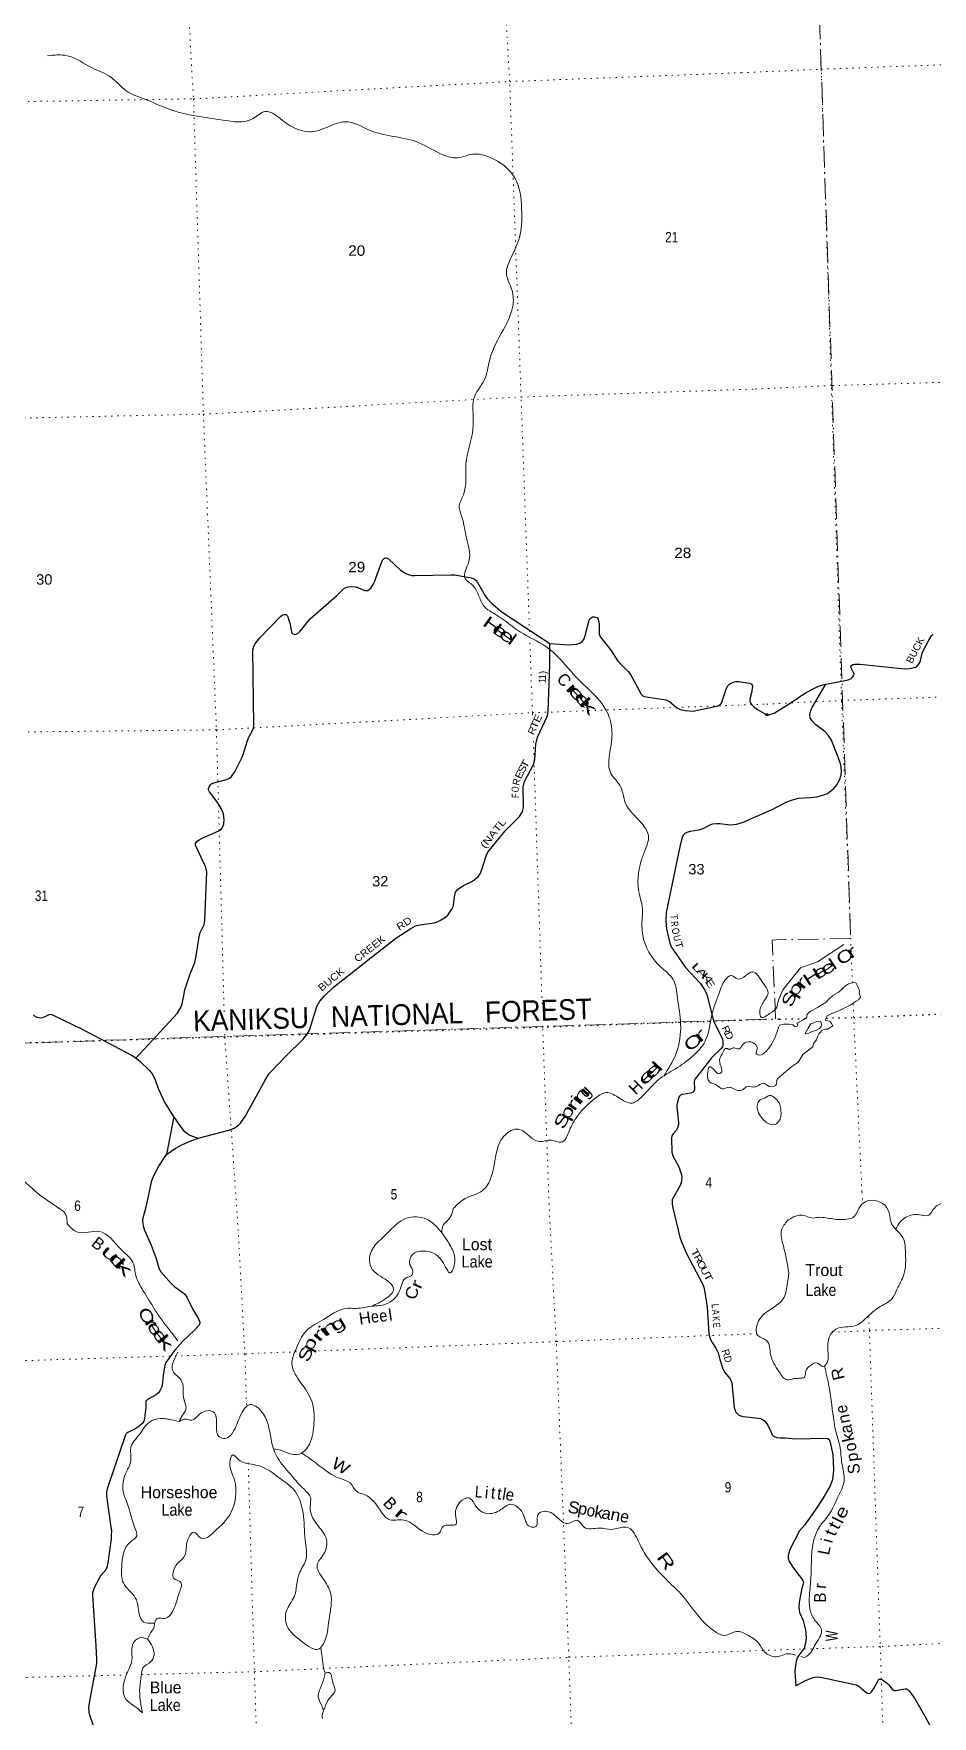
# Model space of a CAD drawing. Header units: feet. Extents: x 733631 to 986127, y 195788 to 388968.
# Drawn here: x 879226 to 894360, y 238528 to 266860 of the extents above; entities that cross this region are included whole.
import ezdxf
from ezdxf.enums import TextEntityAlignment as Align

# ---------------------------------------------------------------- set-up
doc = ezdxf.new("R2010")
doc.units = ezdxf.units.FT
doc.header["$LTSCALE"] = 70
doc.header["$PDMODE"] = 32
doc.header["$PDSIZE"] = 35
doc.linetypes.add('DOT_DASHED', pattern=[7.7, 5, -1.2, 0.3, -1.2])
doc.linetypes.add('DOTTED', pattern=[1.5, 0.3, -1.2])
for name, color, linetype, lineweight in [('26', 7, 'Continuous', 40), ('29', 7, 'Continuous', 25), ('39', 7, 'Continuous', 13), ('44', 7, 'DOT_DASHED', 13), ('6', 7, 'DOTTED', 25), ('7', 7, 'DOTTED', 13)]:
    doc.layers.add(name, color=color, linetype=linetype, lineweight=lineweight)
doc.layers.add('30', color=7, linetype='Continuous')
doc.layers.add('41', color=7, linetype='Continuous')

msp = doc.modelspace()

# ---------------------------------------------------------------- linework, layer by layer
at = {"layer": '26'}
msp.add_spline([(898584.64, 247315.24), (898418.97, 247068.52), (898195.58, 246767.79), (898015.06, 246598.29), (897737.86, 246471.12), (897434.8, 246334.75), (897278.76, 246111.72), (897010.71, 245627.11), (896753.17, 244942.83), (896681.46, 244587.98), (896713.33, 244265.89), (896843.47, 243721.62), (896837.18, 243442.36), (896733.58, 242888.02), (896634.05, 242475.37), (896637.28, 242162.16), (896600.72, 241930.12), (896454.72, 241661.02), (896060.2, 241017.33), (895848.14, 240450.23), (895685.55, 239954), (895534.34, 239237.9), (895434.01, 238416.85), (895358.19, 238063.84), (895107.73, 237070.55), (894996.15, 236798.9), (894497.42, 235995.05), (893895.04, 235065.45), (893730.55, 234803.64), (893715.68, 234726.18), (893731.33, 234595.45), (893762.94, 234374.43), (893820.83, 233962.5), (893915.26, 233451.05), (894263.48, 233047.57), (894263.39, 233049.59), (894697.91, 232752.93), (895083.67, 232605.79), (895402.81, 232506.33), (895814.81, 232311.8), (896209.92, 232039.72), (896629.8, 231885.28)], degree=3, dxfattribs=at)
at = {"layer": '29'}
msp.add_line((881585.17, 248626.44), (881460.59, 247987.99), dxfattribs=at)
for points in [[(884325.27, 257396.16), (884443.94, 257512.03), (884484.06, 257536.4), (884523.8, 257546.98), (884557.05, 257548.64), (884650.22, 257543.65), (884687.22, 257535.15), (884799.91, 257485.4), (884833.19, 257482.07), (884851.66, 257486.38), (884883.08, 257505.37), (884903.06, 257525.34), (884947.97, 257596.91), (884963.75, 257630.8), (885076.75, 257938.04), (885102.67, 257996.38), (885122.63, 258019.69), (885135.93, 258028.01), (885150.91, 258033), (885176.49, 258027.78), (885202.47, 258016.36), (885406.13, 257824.44), (885475.27, 257783.34), (885495.23, 257771.68), (885556.78, 257746.72), (885595.04, 257738.4), (885644.28, 257733.92), (886258.75, 257750.05), (886319.63, 257746.42), (886593.1, 257698.45), (886629.7, 257686.8), (886651.7, 257675.12), (886676.27, 257653.51), (886696.23, 257628.55), (886827.64, 257395.52), (886862.59, 257348.92), (886940.77, 257265.69), (887115.66, 257119.87), (887916.64, 256591.95), (888243.23, 256566.69), (888369.64, 256579.96), (888432.85, 256603.26), (888462.64, 256624.25), (888489.4, 256656.52), (888511.71, 256726.38), (888582.09, 256981.95), (888595.86, 257009.39), (888615.82, 257026.03), (888642.44, 257039.35), (888669.05, 257042.68), (888713.3, 257030.54), (888732.26, 257002.73), (888747.1, 256915.11), (888748.9, 256753.06), (888770, 256698.83), (888949.99, 256475.74), (889021.7, 256353.6), (889064.24, 256296.67), (889238.69, 256121.63), (889277.87, 256067.31), (889342.82, 255944.24), (889457.52, 255741.08), (889484.13, 255711.12), (889507.43, 255698.53), (889873.37, 255641.22), (889934.37, 255616.32), (890056.35, 255508.06), (890111.63, 255479.56), (890202.73, 255461.46), (890329.15, 255454.8), (890375.64, 255462.25), (890731.7, 255538.02), (890771.62, 255553), (890790.73, 255564.54), (890806.56, 255584.63), (890814.87, 255601.27), (890890.61, 255841.19), (890918, 255880.9), (890941.29, 255904.2), (890969.57, 255925.84), (890997.85, 255937.49), (891026.13, 255947.48), (891058.08, 255951.28), (891094.33, 255950.81), (891278.97, 255924.17), (891307.25, 255914.19), (891316.94, 255905.67), (891327.21, 255892.55), (891330.53, 255872.58), (891313.46, 255760.86), (891285.62, 255652.87), (891283.96, 255637.89), (891287.95, 255613.3), (891300.59, 255582.96), (891313.9, 255562.99), (891348.83, 255529.7), (891416.81, 255480.94), (891574.66, 255392.43)], [(880949.2, 249608.59), (881649.38, 250369.85), (881702.33, 250463.94), (881729.22, 250526.3), (881752.51, 250666.12), (881771.45, 250759.65), (881861.54, 251027.94), (881942.14, 251218.72), (881959.6, 251298.5), (882010.87, 251649.89), (882031.96, 251724.71), (882095.17, 251857.87), (882110.75, 251926.54), (882141.26, 252745.5), (882121.79, 252836.57), (882045.08, 252989.47), (881952.17, 253193.37), (881952.12, 253222.72), (881975.41, 253256.01), (882012, 253285.97), (882062.95, 253315.64), (882344.69, 253437.59), (882389.6, 253472.39), (882407.9, 253495.69), (882427.86, 253555.61), (882434.51, 253625.52), (882431.19, 253675.45), (882422.22, 253721.53), (882391.27, 253801.95), (882325.8, 253909.23), (882187.33, 254091.5), (882173.36, 254114.87), (882170.03, 254131.52), (882170.03, 254148.16), (882181.67, 254178.12), (882203.3, 254213.07), (882219.94, 254226.39), (882240.97, 254240), (882474.25, 254304.06), (882524.34, 254324.59), (882557.6, 254354.55), (882616.8, 254439.45), (882732.39, 254664.37), (882753.9, 254720.73), (882827.62, 254960.96), (882850.38, 255017.01), (882915.25, 255136.85), (882926.89, 255173.47), (882934.16, 255217.74), (882914.39, 256483.17), (882935.21, 256544.98), (882958.5, 256588.25), (883034.69, 256686.14), (883387.12, 257053.62), (883415.95, 257074.28), (883444.22, 257080.93), (883480.81, 257077.61), (883497.49, 257061.33), (883509.1, 257042.65), (883537.64, 256936.06), (883565.66, 256787.99), (883570.65, 256776.34), (883591.61, 256754.98), (883622.21, 256743.05), (883648.83, 256748.04), (883678.77, 256763.02), (883712.96, 256797.22), (883883.36, 257005.89), (884325.27, 257396.16)], [(891574.66, 255392.43), (891625.07, 255397.1), (891693.37, 255416.08), (891920.54, 255558.17), (892235.22, 255766.24), (892376.37, 255841.32), (892444.67, 255873.6), (892513.44, 255896.01), (892941.26, 255982.26), (892992.97, 256004.59), (893011.94, 256019.77), (893034.71, 256048.25), (893040.39, 256072.94), (893036.85, 256089.5), (892989.39, 256190.15), (892987.27, 256205.83), (893000.56, 256222.9), (893019.52, 256236.2), (893047.41, 256241.22), (893146.34, 256241.74), (893889.26, 256165.08), (893968.13, 256167.86), (894009.87, 256175.45), (894074.38, 256190.64), (894104.73, 256209.62), (894144.92, 256261.55), (894161.65, 256296.95), (894184.09, 256406.51), (894195.8, 256445.03), (894304.75, 256658.07), (894343.74, 256722.16), (894371.26, 256748.74)], [(881059.22, 246874.06), (881122.41, 247104.5), (881171.33, 247339.26), (881217.04, 247547.78), (881256.81, 247643.48), (881333.33, 247793.28), (881460.59, 247987.99), (881609.46, 248089.55), (881734.78, 248157.92), (881888.91, 248226.04), (882020.92, 248267.96), (882511.53, 248398.9), (882602.55, 248430.81), (882675.74, 248484.07), (882709, 248517.36), (882785.95, 248625.11), (883122.51, 249241.26), (883194.72, 249349.58), (883485.6, 249653.31), (883766.94, 249928.81), (883830.18, 250014.5), (883870.07, 250081.94), (883996.49, 250481.41), (884043.07, 250567.96), (884116.26, 250654.51), (884277.88, 250805.18), (885323.81, 251629.91), (885576.03, 251795.09), (885656.59, 251839.6), (885729.78, 251856.25), (885969.31, 251889.54), (886035.85, 251912.84), (886074.42, 251934.32), (886158.94, 251986.07), (886198.86, 252019.36), (886265.74, 252117.56), (886292.02, 252162.51), (886298.67, 252185.81), (886311.98, 252325.62), (886331.94, 252402.19), (886371.76, 252454.71), (886465.01, 252518.7), (886616.83, 252591.51), (886674.6, 252635.21), (886714.52, 252671.83), (886744.46, 252715.1), (886773.67, 252783.65), (886844.27, 253018.03), (886876.94, 253080.51), (887163.33, 253437.75), (887409.83, 253677.16), (887456.88, 253759.05), (887473.04, 253846.93), (887469.96, 254173.47), (887493, 254269.7), (887642.71, 254552.66), (887668.43, 254640.32), (887684.5, 254896.08), (887712.57, 255012.05), (887865.61, 255348.26), (887878.92, 255381.55), (887888.41, 255445.5), (887915.78, 256236.21), (887916.64, 256591.95)], [(891638.79, 253785.5), (891909.65, 253923.95), (892004.51, 253961.92), (892103.16, 253984.7), (892301.73, 253996.92), (892414.31, 254011.28), (892531.93, 254041.65), (892592.64, 254068.23), (892630.12, 254092.71), (892698.89, 254147.96), (892752.01, 254212.5), (892795.65, 254290.34), (892822.21, 254375.76), (892827.9, 254446), (892816.51, 254546.62), (892774.33, 254680.07), (892653.35, 254977.56), (892606.48, 255047.38), (892552.8, 255102.85), (892399.76, 255223.35), (892334.62, 255288.89), (892304.27, 255332.56), (892298.61, 255388.07), (892302.37, 255423.68), (892319.44, 255478.73), (892340.31, 255523.07), (892567.02, 255906.81)], [(891638.79, 253785.5), (891155.85, 253573.95), (891055.53, 253543.62), (891011.14, 253535.68), (890952.92, 253534.01), (890779.92, 253553.98), (890723.28, 253556.64), (890656.83, 253550.65), (890621.89, 253540.67), (890507.12, 253474.09), (890427.04, 253448.27), (890280.89, 253424.15), (890222.67, 253407.51), (890191.07, 253390.87), (890171.11, 253372.56), (890154.47, 253344.26), (890115.2, 253196.7), (889878.35, 252064.29), (889869.97, 251916.39), (889885, 251784.67), (889938.23, 251544.99), (889969.87, 251474.75), (889998.04, 251426.29), (890200.2, 251137.62), (890457.22, 250865.89), (890527.95, 250756.68), (890563.68, 250679.47), (890677, 250239.15), (890823.17, 249930.47), (890833.15, 249883.87), (890833.15, 249833.93), (890823.18, 249798.98), (890799.88, 249764.03), (890640.42, 249612.92), (890474.23, 249398.36), (890367.42, 249261.36), (890352.45, 249236.39), (890347.26, 249215.26), (890354.11, 249083.26), (890349.12, 249063.29), (890334.62, 249042.01), (890322.5, 249031.67), (890290.9, 249021.68), (890146.92, 248999.57), (890117.9, 248986.72), (890101.27, 248970.08), (890091.29, 248953.44), (890058.02, 248821.95), (890055.18, 248783.48), (890082.97, 248525.67), (890082.97, 248499.04), (890077.17, 248468.7), (890064.68, 248420.81), (890051.37, 248397.51), (889994.81, 248334.26), (889974.85, 248299.31), (889967.04, 248262.04), (889974.5, 248025.15), (889988.16, 247964.76), (890086.37, 247793.76), (890133.12, 247650.62), (890139.54, 247595.25), (890136.21, 247551.97), (890127.9, 247508.7), (890109.05, 247456.89), (889980.75, 247227.57)], [(879222.61, 250336.91), (879247.4, 250316.59), (879279, 250299.95), (879312.27, 250291.63), (879348.75, 250290.88), (879398.77, 250299.95), (879486.93, 250343.22), (879508.55, 250348.22), (879530.05, 250345.16), (879742.34, 250245.74), (880030.41, 250102.63), (880885.24, 249652.88), (880930.78, 249624.18), (881017.28, 249550.94), (881170.31, 249407.8), (881220.22, 249344.55), (881259.26, 249271.47), (881327.36, 249088.86), (881428.87, 248867.17), (881549.57, 248678.77), (881656.03, 248522.31), (881745.34, 248397.43), (881805.74, 248345.88), (881856.61, 248312.72), (881992.12, 248260.27)], [(889980.75, 247227.57), (889980.23, 247152.1), (889987.82, 247087.56), (890105.45, 246593.96), (890135.34, 246519.81), (890218.1, 246318.55), (890488.7, 245808), (890511.46, 245751.05), (890530.29, 245670.25), (890568.21, 245417.28), (890594.94, 244968.89), (890616.64, 244884.35), (890651.86, 244820.81), (890712.24, 244725.81), (890750.52, 244649.95), (890782.54, 244536.28), (890830.2, 244376.58), (890863.84, 244316.84), (890953.81, 244210.56), (890981.98, 244141.17), (891024.96, 243726.67), (891050.29, 243647.58), (891101.44, 243599.84), (891167.92, 243575.44), (891286.03, 243566.87), (891464.4, 243539.77), (891509.43, 243522.28), (891539.79, 243495.71), (891588.82, 243428.43), (891665.01, 243275.49), (891695.35, 243241.98), (891733.31, 243222.33), (891788.93, 243216.46), (891875.67, 243216.95), (892061.1, 243201.54)], [(881059.22, 246874.06), (881070.63, 246783.84), (881093.4, 246715.49), (881205.5, 246461.08), (881256.57, 246328.21), (881283.13, 246252.27), (881340.73, 246059.7), (881366.61, 246009.27), (881544.95, 245811.83), (881606.14, 245756.86), (881765.04, 245640.97), (881806.98, 245587.25), (881903.73, 245390.42), (882004.1, 245219.52), (882023.08, 245166.37), (882023.08, 245141.69), (882004.1, 245101.81), (881936.83, 245030.45), (881738.73, 244843.25), (881604.04, 244694.18), (881552.55, 244623.41), (881484.25, 244528.49), (881453.89, 244482.92), (881440.62, 244458.25), (881426.95, 244412.81), (881405.08, 244269.02), (881387.49, 244095.64), (881378.93, 244066.62), (881351.44, 244008.31), (881328.68, 243976.04), (881290.35, 243942.8)], [(881290.35, 243942.8), (881142.36, 243860.24), (881133.23, 243853.76), (881122.81, 243842.28), (881116.41, 243831.59), (881113.98, 243812.65), (881117.22, 243757.07), (881117.28, 243727.89), (881094.51, 243548.98), (881085.29, 243514.43), (881075.83, 243488.61), (881055.54, 243459.76), (881043.26, 243446.41), (880995.2, 243405.8), (880947.55, 243375.68), (880812.61, 243308.57), (880796.59, 243296.82), (880786.19, 243285.34)], [(880376.33, 237965.19), (880171.91, 238545.32), (880158.12, 238597.38), (880154.82, 238669.27), (880166, 238757.35), (880287.23, 239417.2), (880289.03, 239479.63), (880279.9, 239713.73), (880222.69, 240560.36), (880224.76, 240613.36), (880234.37, 240647.55), (880257.28, 240707.23), (880332.14, 240855.66), (880348.63, 240882.61), (880363.58, 240903.98), (880445.4, 241001.55), (880459.68, 241027.92), (880468.22, 241054.63), (880479.4, 241112.01), (880537.64, 241515.15), (880539.49, 241587.29), (880539.77, 241647.64), (880526.92, 241754.55), (880457.62, 242238.94), (880456.48, 242273.76), (880458.62, 242307.95), (880476.19, 242383.16), (880773.1, 243256.22), (880786.19, 243285.34)], [(892061.1, 243201.54), (892553.99, 243210.97), (892595.23, 243207.22), (892621.47, 243188.46), (892640.12, 243146.55), (892685.2, 242929.63), (892692.22, 242817.69), (892696.44, 242670.79), (892677.7, 242516.99), (892640.08, 242409.22), (892516.27, 242198.1), (892384.03, 241996.81), (892207.23, 241747.99), (892122.95, 241651.68)], [(892122.95, 241651.68), (891966.65, 241346.38), (891934.42, 241244.15), (891934.42, 241191), (891948.87, 241134.15), (892018.87, 241021.24), (892154.98, 240849.24)], [(892154.98, 240849.24), (892178.19, 240815.81), (892187.56, 240787.68), (892183.81, 240755.79), (892161.43, 240687.69)], [(892161.43, 240687.69), (892118.85, 240451.49), (892112.76, 240359.47), (892124.22, 240274.2), (892183.19, 240142.47)], [(892183.19, 240142.47), (892224.11, 239986.8), (892229.24, 239926.58), (892233.48, 239846.13), (892229.73, 239808.61), (892225.98, 239759.85), (892201.89, 239673.91)], [(892201.89, 239673.91), (892116.56, 239565.92), (892083.19, 239510.43), (892066.42, 239451.87), (892055.84, 239383.67), (892050.28, 239341.68), (892045.4, 239279.87), (892062.75, 239040.43), (892223.65, 239128.73)], [(892223.65, 239128.73), (892333.77, 239174.65), (892382.5, 239189.66), (892427.46, 239193.56), (892502.46, 239184.03), (893075.09, 239058.36), (893119.86, 239038.54), (893241.91, 238936.45), (893266.28, 238919.57), (893296.27, 238912.06), (893315.02, 238917.69), (893335.63, 238938.32), (893381.63, 239005.9), (893446.22, 239133.39), (893461.22, 239152.14), (893477.31, 239155.76), (893496.83, 239154.02), (893517.45, 239144.64), (893601.8, 239079), (893624.25, 239057.32), (893682.4, 238983.34), (893704.23, 238966.98), (893718.01, 238960.83), (893740.5, 238960.83), (893899.83, 238990.84), (893922.32, 238988.97), (893937.98, 238983.89), (893954.18, 238972.08), (893967.31, 238958.96), (894058.38, 238836.32), (894228.55, 238539.12), (894347.35, 238323)]]:
    msp.add_lwpolyline(points, dxfattribs=at)
msp.add_point((891574.66, 255392.43), dxfattribs=at)
at = {"layer": '39'}
msp.add_line((892145.81, 239534.36), (892208.32, 239517.31), dxfattribs=at)
for points in [[(891766.39, 250588.38), (891775.58, 250605.65), (891842.15, 250759.56), (892137.99, 251133.09), (892428.36, 251228.99), (892870.29, 251524.45)], [(891816.99, 249320.58), (891995.6, 249466.9), (892096.24, 249534.9), (892140.3, 249605.05), (892186.25, 249679.29), (892249.26, 249725.84), (892300.46, 249763.91), (892347.75, 249797.81), (892359.83, 249858.8), (892406.18, 249920.95), (892430.22, 249986.38), (892447.35, 250017.25), (892474.55, 250048.45), (892486.11, 250065), (892497.8, 250077.51), (892551.68, 250095.48), (892592, 250096.83), (892649.37, 250131.07), (892682.9, 250154.41), (892663.47, 250192.13), (892644.38, 250219.76), (892623.68, 250235.22), (892599.29, 250240.46), (892562.8, 250245.29), (892567.76, 250277.77), (892590.4, 250324.98), (892653.96, 250355.39), (892805.26, 250417.02), (892976.05, 250499.5), (893076.62, 250569.53), (893116.19, 250593.07), (893133.65, 250613.85), (893147.02, 250636.52), (893131.22, 250686.47), (893126.24, 250714.58), (893131.27, 250745.04), (893122.13, 250777.04), (893104.85, 250810.79), (893089.39, 250850.66), (893078.63, 250870.49), (893041.94, 250881.38), (892989.73, 250873.56), (892949.82, 250860.1), (892898.36, 250830.1), (892855.23, 250792.3), (892826.14, 250756.99), (892773.14, 250712.8), (892686, 250663.42), (892613.58, 250596.36), (892570.66, 250552.51), (892517.31, 250518.41), (892424.33, 250462.77), (892347.07, 250419.79), (892305.28, 250402.23), (892271.96, 250372.83), (892250.73, 250343.85), (892242.41, 250291.06), (892171.13, 250250.29), (892078.01, 250198.69), (892093.14, 250168.91), (892083.8, 250146.38), (892061.97, 250135.55), (892041.47, 250144.96), (892010.42, 250168.15), (891949.47, 250180.24), (891860.71, 250179.27), (891783.18, 250167.75)], [(892219.02, 250025.72), (892245.69, 250073.07), (892266.58, 250112.14), (892287.73, 250143.14), (892302.98, 250169.91), (892318.3, 250194.66), (892344.3, 250201.59), (892386.22, 250215.12), (892414.04, 250228.17), (892470.68, 250224.02), (892489.23, 250212.52), (892494.41, 250178.37), (892489.52, 250143.87), (892458.35, 250110.51), (892410.98, 250078.63), (892325.12, 250051.51), (892279.36, 250031.79), (892241.4, 250020.42), (892217.79, 250023.54)]]:
    msp.add_lwpolyline(points, dxfattribs=at)
for points in [[(860721.89, 267134.82), (860702, 267013.93), (860820.97, 266892.45), (861122.04, 266717.55), (861346.61, 266664.94), (861716.63, 266251.04), (862098.67, 265425.18), (862333.59, 264540.92), (862435.57, 264191.1), (862451.95, 263959.55), (862494.07, 263732.56), (862585.39, 263604.28), (862916.29, 263389.18), (863393.57, 263270.04), (863626.89, 263247.69), (864202.2, 262863.04), (864721.81, 262391.59), (864865.43, 262212.54), (865179.71, 262069.64), (865414.7, 261606.34), (865545.48, 261483.78), (865763.24, 261384.08), (866043.16, 261359.27), (866498.08, 261243.41), (866963.65, 261111.75), (867196.83, 260915.54), (867455.56, 260503.91), (867669.64, 260274.71), (868061.69, 260045.52), (868512.54, 259870.9), (868992.82, 259604.3), (869297.29, 259333.71), (869636.95, 258851.55), (869777.78, 258385.13), (869768.06, 258127.62), (869687.41, 257677.3), (869570.88, 257357.97), (869521.87, 257253.2), (869431.74, 256752.84), (869377.64, 256322.44), (869277.65, 256052.19), (869361.42, 255670.97), (869608.54, 255006.26), (869706.86, 254613.41), (869889.65, 254174.92), (869987.95, 253901.34), (870199.62, 253564.92), (870441.81, 253104.21), (870809.23, 252767.04), (871122.61, 252650.39), (871699.65, 252571.05), (871858.92, 252525.95), (872022.83, 252404.19), (872223.19, 252340.29), (872958.84, 252294.66), (873216.75, 252263.04), (873481.93, 252136.66), (873792.43, 252104.81), (874431.53, 252043.76), (874733.79, 251957.05), (875232.03, 251994.28), (875546.61, 251901.93), (876113.65, 251581.69), (876718.93, 251266.8), (876968.21, 251073.16), (877051.15, 250716.17), (877100.34, 250103.32), (877131.5, 249841.6), (877285.5, 249654.82), (877569.06, 249345.11), (877780.09, 249146.12), (878042.09, 248756.84), (878288.85, 248221.49), (878429.32, 248016.06), (878617.24, 247842.56), (879018.74, 247573.27), (879325.03, 247308.81), (879686.36, 247059.82), (879754.34, 246996.66), (879783.48, 246918.93), (879791.46, 246823.16)], [(889836.46, 249304.57), (890046.79, 249696.47), (890121.32, 250180.13), (890067.74, 250625.04), (889992.44, 250935.8), (889782.94, 251148.99), (889481.65, 251682.47), (889473.83, 251971.28), (889475.3, 252165.39), (889426.07, 252363.83), (889457.17, 252934.95), (889521.82, 253115.05), (889578.55, 253349.46), (889461.9, 253567.83), (889189.22, 253914.3), (889102.9, 254192.34), (888946.06, 254403.28), (888944.93, 254852.01), (888957.61, 255192.05), (888852.29, 255493.7), (888415.42, 255969.99), (887851.07, 256540.19), (887423.74, 256783.12), (887030.41, 257064.92), (886801.14, 257230.84), (886621.79, 257568.37), (886490.34, 257687.19), (886555.38, 257974.43), (886513.61, 258369.22), (886439.23, 258712.35), (886394.11, 258908.91), (886462.66, 259093.19), (886505.44, 259618.21), (886619.91, 260176), (886624.3, 260521.83), (886634.41, 260700.06), (886817.11, 261035.8), (886901.38, 261352.01), (887065.79, 261749.79), (887294.69, 262273.08), (887281.63, 262537.45), (887186.68, 262831.36), (887251.77, 263057.97), (887394.28, 263386.27), (887443.25, 263907.47), (887332.66, 264423.21), (886910.09, 264776.68), (886619.1, 264829.41), (886364.29, 264770.17), (886117.88, 264820.38), (885714.61, 265022.9), (884880.27, 265234.96), (884477.04, 265376.85), (884294.46, 265334.22), (883932.64, 265210.68), (883650.01, 265255.61), (883379.13, 265430.31), (883122.3, 265548.9), (882922.07, 265430.88), (882409.28, 265405.28), (881844.02, 265495.13), (881482.57, 265598.01), (881088.76, 265760.43), (880782.76, 265897.55), (880528.21, 266127.39), (880209.48, 266282.26), (879789.91, 266488.27), (879459.52, 266486.58)], [(886291.07, 247078.37), (886504.07, 247252.8), (886777.02, 247373.3), (886932.59, 247615.13), (887050.52, 248130.59), (887163.57, 248314.36), (887384.62, 248414.9), (887593.45, 248280.53), (887739.55, 248206.68), (887949.15, 248227.99), (888110.03, 248195.08), (888250.74, 248397.99), (888355.31, 248593.6), (888699.19, 248946.97), (888868.27, 249029.56), (889062.99, 248953.33), (889302.97, 248854.39), (889469.2, 248961.14), (889744.73, 249243.45), (890029.68, 249427.03), (890319.67, 249641.1), (890529.71, 249886.81), (890645.73, 250339.54), (890770.77, 250705.66), (890897.72, 250956.61), (890979.09, 251001.84), (891078.18, 250942.56), (891217.72, 251001.91), (891326.89, 251062.24), (891509.3, 250872.38), (891593.44, 250717.58), (891523.66, 250569.65), (891455.04, 250387.4), (891476.32, 250297.16), (891617.74, 250360.61), (891722.25, 250438.97), (891766.39, 250588.38)], [(891783.18, 250167.75), (891666.7, 249873.09), (891558.61, 249721.83), (891441.36, 249661.22), (891393.94, 249687.9), (891411.52, 249765.32), (891378.47, 249845.05), (891223.65, 249878.17), (891147, 249812.88), (891116.13, 249769.38), (891036.94, 249778.8), (890978.43, 249774.78), (890946.66, 249757.53), (890901.6, 249774.18), (890818.63, 249681.03), (890776.84, 249577.88), (890812.37, 249425.46), (890811.93, 249378.95), (890762.46, 249346.94), (890685.39, 249413.04), (890604.97, 249462.39), (890579.02, 249389.19), (890605.27, 249212.2), (890734.73, 249151.93), (890821.63, 249094.26), (890940.12, 249118.52), (890993.19, 249104.16), (891091.52, 249067.09), (891161.94, 249077.58), (891248.96, 249135.13), (891334.28, 249123.89), (891432.43, 249151.5), (891520.21, 249186.85), (891609, 249133.28), (891735.08, 249171.95), (891738.83, 249226.75), (891816.99, 249320.58)], [(891786.49, 248850.27), (891696.19, 248948.26), (891640.48, 248980.72), (891530.69, 248938.56), (891441.31, 248891.04), (891420.83, 248720.53), (891487.37, 248607.58), (891575.23, 248521.64), (891701.64, 248491.59), (891770.75, 248540.44), (891811.02, 248723.75), (891786.49, 248850.27)], [(895035.29, 247432.55), (894760.15, 247282.93), (894544.72, 247174.6), (894410.46, 247104.12), (894283.39, 246959.16), (894145.52, 246973.44), (893915.17, 246931.17), (893823.3, 246860.5), (893744.04, 246727.21)], [(886100.8, 246665.13), (886122.78, 246796.56), (886199, 246879.54), (886247.6, 246941.53), (886291.07, 247078.37)], [(891914.59, 246872.26), (892079.12, 246957.23), (892204.13, 246960.59), (892320.96, 246919.12), (892445.71, 246928.54), (892685.02, 246902.46), (892921.37, 246898.48), (893023.1, 246927.12), (893136.71, 247103.85), (893231.83, 247192.86), (893392.43, 247213.92), (893557.31, 247134.1), (893638.65, 246977.89), (893657.82, 246859.44), (893748.45, 246721.83), (893863.01, 246591.32), (893904.78, 246368.72), (893909.76, 246156.66), (893879.46, 245967.35), (893763.07, 245713.68), (893682.61, 245564.65), (893453.04, 245409.21), (893197.93, 245190), (893076.26, 245107.94), (892893.59, 245083.9), (892731.75, 245044.58), (892646.7, 244956.01), (892598.52, 244759.86), (892607.14, 244604.57), (892586.18, 244480.35), (892520.25, 244416.86), (892433.05, 244473.75), (892299.59, 244431.62), (892239.7, 244368.39), (892225.81, 244315.23), (892204.9, 244237.51), (892124.9, 244219.91), (892048.42, 244214.6), (892020.6, 244214.41)], [(879785.6, 246827.9), (879966.87, 246681.14), (880327.51, 246693.59), (880699.52, 246387.29), (880910.45, 246140.96), (880939.48, 245976.2), (881049.47, 245733.01), (881442.45, 245124.39), (881648.04, 244853.67), (881650.11, 244850.5)], [(884916.18, 245434.17), (885164.56, 245567.26), (885286.9, 245728.32), (885186.26, 245858.7), (884911.45, 246082.99), (884880.28, 246251.72), (885174.97, 246656.06), (885506.23, 246914.03), (885843.52, 246897.53), (886075.3, 246696.23), (886265.12, 246412.94), (886316.26, 246182.18), (886245.14, 245994.33), (886106.28, 246190.24), (885784.58, 246362.69), (885600.85, 246300.83), (885563.45, 246132.13), (885613.17, 246018.46), (885586.97, 245949.04), (885509.27, 245916.5), (885383.03, 245682.63), (885149.39, 245465.85), (884921.97, 245434.99)], [(891920.57, 246875.35), (891818.71, 246710.86), (891850.64, 246447.24), (891943.19, 245992.69)], [(891943.19, 245992.69), (891914.33, 245788.71), (891848.48, 245558.61), (891665.51, 245401.86), (891433.89, 245185.14), (891422.97, 244938.45), (891566.52, 244857.78), (891635.91, 244623.51), (891779.74, 244326.77), (891920.79, 244193.52), (892025.16, 244214.44)], [(884922.39, 245435.05), (884655.27, 245397.04), (884477.89, 245393.93), (884104.2, 245207.43), (883815.39, 245015.3), (883639.11, 244699.21), (883573.26, 244469.1), (883698.6, 244183.95), (883926.23, 243780.58), (883945.54, 243466.1), (883869.19, 243112.5), (883702.7, 242944.11), (883520.87, 242955.01), (883380.11, 243009.5), (883276.74, 243031.15)], [(881653.84, 244661.3), (881580.99, 244320.61), (881703.61, 244196.93), (881758.06, 243853.18), (881790.95, 243694.59), (881735.23, 243600.09), (881673.89, 243491.28)], [(892541.72, 244427.67), (892621.83, 244069.47), (892705.5, 243478.72), (892738.99, 243308.33), (892801.07, 243082.56), (892838.13, 242780.91), (892874.5, 242495.41), (892769.22, 242217.96), (892625.82, 241934.82), (892459.45, 241717.41), (892362.01, 241492.86), (892324.6, 241185.98), (892315.65, 240874.27), (892290.59, 240561.86), (892298.1, 240337.78), (892376.69, 240151.14), (892491.12, 239976.14), (892461.93, 239855.61), (892376.93, 239718.52), (892315.24, 239602.65), (892208.32, 239517.31)], [(881259.07, 240097.97), (881321.31, 240179.26), (881426.27, 240176.24), (881594.42, 240356.79), (881685.28, 240628.01), (881702.83, 240786.03), (881588.03, 240849.36), (881575.12, 240945.92), (881651.1, 241105.63), (881757.08, 241205.63), (881797.98, 241392.61), (881837.99, 241541.18), (881924.11, 241630.51), (882037.96, 241530.81), (882270.76, 241638.52), (882532.5, 241928.81), (882608.32, 242506.55), (882530.99, 242805.22), (882577.75, 242929.76), (882670.68, 242855.7), (882969.98, 242759.35), (883396.51, 242519.25), (883634.64, 242308.03), (883761.93, 241956.29), (883799.61, 241496.94), (883809.44, 241161.99), (883695.4, 240924.44), (883611.88, 240540.34), (883483.73, 240302.38), (883491.02, 240054.19), (883749, 239784.99), (884034.84, 239666.03), (884104.95, 239750.85), (884199.97, 240155.48), (884225, 240608.56), (884101.08, 240845.29), (883999.39, 241080.65), (884113.01, 241263.67), (884156.28, 241507.25), (883993.43, 241765.07), (883882.13, 242052.66), (883885.4, 242216.33), (883778.6, 242350.57), (883524.18, 242636.03), (883314.38, 242912.69), (883223.42, 243194.8), (883054.17, 243670.54), (882865.53, 243776.16), (882724.76, 243624.66), (882594.12, 243334.12), (882450.63, 243206.79), (882348.93, 243236.16), (882305.44, 243412.61), (882249.85, 243657.38), (882027.07, 243620.64), (881884.94, 243515.56), (881797.76, 243531.21), (881673.89, 243491.28)], [(881673.89, 243491.28), (881549.96, 243522.03), (881462.84, 243535.66), (881359.78, 243542.78), (881191.87, 243491.48), (880998.89, 243263.76), (880859.96, 243049.71), (880863.98, 242912.51), (880838.67, 242744.16), (880798.54, 242668.28), (880741.81, 242264.76), (880802.67, 242115.06), (880925.4, 241712.7), (880961.96, 241566.34), (880852.08, 241462.19), (880709.05, 241044.06), (880737.13, 240774.26), (880938.04, 240525.62), (880985.33, 240357.35), (881079.14, 240115.71), (881228.97, 240095.81), (881259.13, 240098.7)], [(883740.52, 242961.36), (884008.34, 242769.18), (884392.5, 242529.88), (884553.94, 242457.8), (884662.93, 242317.57), (884797.64, 242262.91), (885080.45, 241972.2), (885225.59, 241837.06), (885431.25, 241838.97), (885894.29, 241591.85), (886057.04, 241612.71), (886126.21, 241729.82), (886343.01, 241764.36), (886333.53, 241881.22), (886410.71, 242137.9), (886547.8, 242208.51), (886700.23, 242031.16), (886856.1, 241942.77), (887094.17, 242008.22), (887256.87, 242099.77), (887410.54, 242017.37), (887469.45, 241934.26), (887584.6, 241721.51), (887681.38, 241722.29), (887715.94, 241919.17), (887881.66, 241976.47), (888246.44, 241779.02), (888378.01, 241831.29), (888494.41, 241713.49), (888748.96, 241698.63), (888957.34, 241676.39), (889073.74, 241695.91), (889240.94, 241702.76), (889409.01, 241473.37), (889875.48, 240834.57), (890124.69, 240589.34), (890732.81, 239934.45), (890861.18, 239889.69), (891062.87, 239958.13), (891238, 239900.59), (891421.19, 239774.62), (891538.95, 239610.41), (891732.87, 239531.2), (891933.07, 239581.42), (892060.92, 239557.17)], [(881259.13, 240098.7), (881253.09, 240029.87), (881222.5, 239972.44), (881143.91, 239832.84)], [(881146.43, 239826.46), (881006.29, 239849.05), (880898.42, 239744.96), (880880.93, 239584.92), (880880.04, 239477.86), (880792.2, 239241.06), (880780.51, 238814.62), (880929.2, 238695.73), (881057.42, 238584.89)], [(881143.91, 239832.84), (881252.83, 239557.3), (881201.56, 239448.79), (881071.35, 239350.11), (881038.98, 239215.89), (881012.6, 239015.2), (881020.83, 238803.39), (881057.51, 238584.33)], [(884061.6, 239682.7), (884093.86, 239441.55), (884108.91, 239341.02), (884137.03, 239250.78)], [(884137.71, 239252.99), (884078.79, 239061.46), (884018.27, 238855.74), (884077.06, 238708), (884105.33, 238638.14), (884160.33, 238756.86), (884303.47, 238964.96), (884256.48, 239123.14), (884203.85, 239267.02), (884137.46, 239252.18)], [(884109.16, 238630.85), (884085.83, 238546.7), (884089.44, 238492.28)]]:
    msp.add_spline(points, degree=3, dxfattribs=at)
at = {"layer": '44'}
for points in [[(890191.31, 290052.59), (891546.65, 290107.65), (891640.4, 288753.72), (891644.16, 288629.62), (891824.68, 283202.84), (892084.17, 277129.21), (892306.06, 271593.37), (892313.59, 271427.9), (892984.26, 251622.32), (891725.84, 251604.39)], [(861018.43, 249717.01), (876648.24, 250302.11), (876666.69, 249789.8), (891720.6, 250269.15), (891660.15, 251597.81), (891725.84, 251604.39)]]:
    msp.add_lwpolyline(points, dxfattribs=at)
at = {"layer": '6'}
msp.add_line((891779.21, 250267.36), (892216.89, 250276.46), dxfattribs=at)
for points in [[(892570.66, 250283.82), (893035.43, 250293.49), (898323.69, 250505.67), (903632.67, 250641.8), (908983.77, 250845.98)], [(891779.21, 250267.36), (887805.5, 250129.33), (882442.33, 249964.12), (876666.69, 249789.8)]]:
    msp.add_lwpolyline(points, dxfattribs=at)
at = {"layer": '7'}
for p, q in [((887787.63, 250520.37), (887639.39, 254993.04)), ((893173.93, 247357.69), (893184.81, 247155.91)), ((877738.12, 239148.91), (880787.57, 239225.26))]:
    msp.add_line(p, q, dxfattribs=at)
for points in [[(880731.16, 292855.89), (881001.44, 288385.84), (881095.57, 283070.55), (881258.82, 276498.25), (881606.48, 271161.3), (881917.83, 265762.47), (882084.54, 260453.7), (882304.12, 255136.63), (882434.05, 250357.71)], [(893012.98, 250877.04), (892830.1, 255632.11), (892658.31, 260933.48), (892489.67, 266261.21), (892307.6, 271568.29), (892097.31, 276874.43), (891809.58, 283466.38), (891639.67, 288771.85), (891502.82, 290820.41)], [(887626.43, 255384.23), (887625.06, 255425.5), (887434.17, 260731.42), (887242.73, 266053.49), (886925.37, 271391.47), (886867.93, 272302.71)], [(891143.23, 266201.87), (892489.67, 266261.21), (897716.13, 266451.11), (903088.67, 266617.65), (908442.32, 266805.76)], [(876086.77, 265666.41), (881917.83, 265762.47), (887242.73, 266053.49), (891143.23, 266201.87)], [(908292.83, 261481.74), (903243.87, 261269.27), (897946.46, 261089.1), (892658.31, 260933.48), (891355.81, 260875.55)], [(876333.37, 260328.03), (882084.54, 260453.7), (887435.85, 260741.58), (891355.81, 260875.55)], [(891567.51, 255571.46), (892830.1, 255632.11), (898139.61, 255812.68), (901447.52, 255907.65)], [(876506.24, 255076.08), (882304.12, 255136.63), (887625.06, 255425.5), (891567.51, 255571.46)], [(893173.93, 247357.69), (893035.43, 250293.49), (893026.16, 250534.39)], [(887905.14, 247145.01), (887799.43, 250130.55), (887797.85, 250182.77)], [(882443.42, 250013.11), (882444.75, 249964.12), (882655.6, 246937.05)], [(888934.01, 217320.2), (888878.03, 218502.17), (888794.4, 223622.83), (888623.92, 228884.39), (888427.48, 234205.78), (888237.27, 239521.3), (888026.9, 244836.23), (887905.14, 247145.01)], [(882655.6, 246937.05), (882784.15, 244631.99), (882810.73, 243737.24)], [(892669.17, 244993.57), (893299.84, 245024.57), (898495.36, 245177.56), (903931.95, 245405.62), (909225.65, 245623.49), (914553.39, 245895.38), (919976.13, 246116.78), (922730.59, 246246.26)], [(893286.83, 245265.57), (893299.84, 245024.57), (893481.76, 239703.43), (893657.39, 234388.08), (893842.49, 229087.29), (894069, 223762.01), (894158.17, 221125.64)], [(891412.29, 244970.55), (888026.9, 244836.23), (884025.21, 244680.34)], [(883654.45, 244665.89), (882784.15, 244631.99), (876947.67, 244451.17)], [(882838.7, 242795.81), (882943.36, 239273.18), (883118.99, 233973.41), (883261.25, 228711.04), (883472.75, 223426.43), (883600.32, 218328.66)], [(922952.35, 240875.51), (920152.05, 240746.87), (914789.67, 240530.09), (909389.7, 240295.51), (904062.3, 240110.56), (898673.08, 239955.3), (893481.76, 239703.43), (892202.49, 239661.73)], [(881045.52, 239231.72), (882943.19, 239279.23), (888237.27, 239521.3), (892202.49, 239661.73)]]:
    msp.add_lwpolyline(points, dxfattribs=at)

# ---------------------------------------------------------------- texts
at = {"layer": '30'}
for s, rotation, width, p in [('BUCK', 62.915, 1.05, (894124.47, 256451.32)), ('T', 65.525, 1.4, (887718.14, 255199.93)), ('E', 65.525, 1.2, (887768.52, 255307.75)), ('R', 65.525, 1.1, (887674.82, 255098.96)), ('E', 65.117, 1.2, (887459.45, 254358.95)), ('S', 62.117, 1.3, (887506.84, 254451.63)), ('T', 62.117, 1.45, (887553.11, 254534.86)), ('O', 81.54, 0.75, (887393.61, 254127.46)), ('R', 74.535, 0.95, (887414.65, 254245.63)), ('F', 90.54, 0.75, (887396.98, 254029.05)), ('(NATL', 51.282, 1.25, (887009.12, 253357.3)), ('RD', 33.221, 1.15, (885496.32, 251826.57)), ('T', 274.257, 0.9, (889952.18, 251983.41)), ('R', 276.51, 0.75, (889962.31, 251864.16)), ('CREEK', 38.256, 1.1, (884920.59, 251405.16)), ('O', 281.521, 0.85, (889979.06, 251737.16)), ('U', 282.021, 0.85, (890004.59, 251617.9)), ('T', 285.742, 1.15, (890037.19, 251500.02)), ('BUCK', 39.256, 1.15, (884273.71, 250888.93)), ('L', 313.406, 2, (890354.08, 251089.44)), ('A', 313.406, 1.8, (890437.72, 251004.21)), ('K', 313.406, 1.7, (890521.01, 250916.46)), ('E', 302.929, 1.4, (890566.51, 250836.21)), ('R', 295.339, 1.15, (890835.09, 250062.04)), ('D', 295.339, 1.15, (890885.04, 249963.84)), ('T', 297.924, 1.45, (890316.13, 246304.41)), ('R', 297.924, 1.2, (890370.12, 246202.55)), ('O', 297.924, 1.15, (890424.1, 246100.71)), ('U', 297.924, 1.2, (890478.31, 245998.44)), ('T', 297.924, 1.45, (890532.95, 245895.33)), ('L', 274.525, 0.85, (890645.05, 245432.49)), ('A', 273.412, 0.8, (890653.53, 245330.58)), ('K', 273.412, 0.7, (890660.19, 245218.81)), ('E', 273.412, 0.75, (890666.77, 245108.45)), ('D', 285.732, 0.95, (890861.46, 244524.92))]:
    msp.add_text(s, height=120, rotation=rotation, dxfattribs=dict(at, width=width)).set_placement(p, align=Align.CENTER)
for s, rotation, p in [('1)', 88.018, (887853.63, 256057.86)), ('1', 88.018, (887848.97, 255966.2)), ('R', 287.776, (890827.93, 244632.26))]:
    msp.add_text(s, height=120, rotation=rotation, dxfattribs=at).set_placement(p, align=Align.CENTER)
at = {"layer": '41'}
for s, rotation, width, p in [('H', 324.252, 1.65, (886896.61, 256816.23)), ('e', 324.341, 1.65, (887026.78, 256724.15)), ('e', 324.42, 1.65, (887138.85, 256642.65)), ('l', 324.42, 1.45, (887230.59, 256575.16)), ('r', 313.426, 2.2, (888232.46, 255756.6)), ('e', 313.426, 2, (888306.96, 255681.29)), ('e', 313.881, 2, (888408.33, 255572.76)), ('k', 312.695, 2.2, (888491.6, 255473.99)), ('C', 33.765, 1.4, (892934.03, 251237.8)), ('r', 33.765, 1.8, (893050.85, 251317.4)), ('H', 32.746, 1.55, (892385.13, 250897.09)), ('e', 31.772, 1.55, (892518.92, 250983)), ('e', 33.765, 1.6, (892652.17, 251053.83)), ('l', 33.765, 1.35, (892739.23, 251112.05)), ('p', 57.063, 1.7, (892125.01, 250718.78)), ('r', 51.62, 1.95, (892229.72, 250814.04)), ('S', 66.61, 1.35, (892037.51, 250562.96)), ('C', 37.38, 1.5, (890380.27, 249795.27)), ('r', 43.656, 2.2, (890509.66, 249919.85)), ('e', 46.036, 2, (889615.11, 249239.12)), ('e', 43.732, 2, (889716.96, 249330.23)), ('l', 47.04, 1.75, (889801.74, 249406.45)), ('n', 50.598, 1.9, (888514.52, 248928.14)), ('p', 61.234, 1.55, (888288.38, 248649.39)), ('r', 55.165, 1.85, (888376.6, 248766.8)), ('i', 52.677, 1.55, (888442.74, 248847.55)), ('S', 62.51, 1.45, (888206.92, 248509.74)), ('u', 319.068, 2, (880453.9, 246241.41)), ('c', 316.217, 2.2, (880570.33, 246128.38)), ('k', 314.791, 2.3, (880666.85, 246022.77)), ('C', 70.95, 1.1, (885688.87, 245625.23)), ('r', 66.566, 1.45, (885765.31, 245765.93)), ('C', 302.118, 1.4, (881038.48, 245225.24)), ('r', 303.587, 1.8, (881126.24, 245100.75)), ('e', 303.587, 1.6, (881187.78, 245001.75)), ('i', 41.303, 1.75, (884169.65, 244940.56)), ('n', 35.983, 1.8, (884258.86, 244992.16)), ('g', 30.838, 1.65, (884395.48, 245056.52)), ('H', 8.099, 1.05, (884817.19, 245137.3)), ('e', 8.099, 0.9, (884985.88, 245160.6)), ('e', 8.099, 0.9, (885126.08, 245175.62)), ('e', 307.142, 1.7, (881281.39, 244873.29)), ('k', 307.142, 1.95, (881363.15, 244765.34)), ('p', 63.651, 1.5, (883959.7, 244752.99)), ('r', 50.177, 2.05, (884092.16, 244880.87)), ('S', 67.16, 1.35, (883897.25, 244586.91)), ('e', 100.321, 0.95, (892927.36, 243716.65)), ('n', 100.003, 1.05, (892967.38, 243552.1)), ('k', 102.773, 1.15, (893034.08, 243248.43)), ('W', 329.326, 1.15, (884348.34, 242657.07)), ('L', 355.9, 0.85, (886714.16, 242211.8)), ('e', 350.674, 0.95, (887232.73, 242160.95)), ('r', 318.56, 2.1, (885350.44, 241869.5)), ('S', 348.657, 1.1, (888302.73, 241946.55)), ('p', 349.886, 1.05, (888454.56, 241926.4)), ('o', 349.886, 0.95, (888596.18, 241894.95)), ('k', 349.886, 1.1, (888727.78, 241868.54)), ('a', 348.865, 1.05, (888853.65, 241849.65)), ('n', 348.865, 1.1, (889007.17, 241823.42)), ('e', 64.408, 1.35, (892917.86, 241923.97)), ('t', 68.072, 1.15, (892733.85, 241585.04)), ('t', 61.979, 1.35, (892794.53, 241695.8)), ('l', 62.863, 1.15, (892858.93, 241786.85)), ('R', 306.214, 1.6, (889795.47, 241082.42)), ('B', 90.385, 0.95, (892566.95, 240527.62)), ('W', 88.925, 0.7, (892763.48, 239880.33))]:
    msp.add_text(s, height=200, rotation=rotation, dxfattribs=dict(at, width=width)).set_placement(p, align=Align.CENTER)
for s, rotation, p in [('C', 313.426, (888085.72, 255911.89)), ('g', 45.069, (888579.41, 248982.15)), ('H', 44.889, (889434.63, 249050.27)), ('B', 322.253, (880251.92, 246406.62)), ('l', 8.099, (885246.27, 245190.63)), ('a', 97.616, (893005.5, 243378.2)), ('o', 101.519, (893075.31, 243079.12)), ('p', 97.108, (893106.72, 242902.21)), ('S', 97.508, (893134.79, 242709.25)), ('i', 354.931, (886846.27, 242197.31)), ('t', 353.931, (886953.95, 242195.21)), ('t', 352.674, (887057.68, 242180.71)), ('l', 350.674, (887135.33, 242173.18)), ('B', 313.989, (885158.51, 242042.31)), ('e', 346.662, (889158.25, 241795.79)), ('i', 74.726, (892680.25, 241462.71)), ('L', 79.384, (892634.1, 241307.19)), ('r', 85.214, (892567.8, 240715.08))]:
    msp.add_text(s, height=200, rotation=rotation, dxfattribs=at).set_placement(p, align=Align.CENTER)
for s, p in [('Lost', (886438.47, 246375.56)), ('Trout', (892222.2, 245941.45)), ('Horseshoe', (881028.03, 242200.36)), ('Blue', (881180.76, 238914.32))]:
    msp.add_text(s, height=200, dxfattribs=at).set_placement(p)
at = {"layer": '41', "width": 0.9}
for p in [(886433.46, 246085.01), (892222.2, 245606.13), (881378.56, 241904.8), (881180.76, 238618.78)]:
    msp.add_text('Lake', height=200, dxfattribs=at).set_placement(p)
at = {"layer": '41', "width": 1.1}
msp.add_text('R', height=200, rotation=102.607, dxfattribs=at).set_placement((892887.49, 244211.03))
at = {"layer": '44', "width": 0.95}
msp.add_text('KANIKSU   NATIONAL   FOREST', height=350, rotation=1.754, dxfattribs=at).set_placement((881916.15, 250059.99))
at = {"layer": '7'}
for s, width, p in [('21', 0.85, (889971.05, 263345.95)), ('20', 1.1, (884666.55, 263119.72)), ('28', 1.1, (890157.33, 258029.6)), ('29', 1.1, (884666.76, 257790.49)), ('30', 1.05, (879405.01, 257582.47)), ('33', 1.05, (890387.02, 252703.57)), ('32', 1.05, (885062.75, 252501.17)), ('31', 0.85, (879356.74, 252257.32)), ('5', 0.85, (885292.84, 247230.64)), ('4', 0.85, (890593.7, 247430.57)), ('6', 0.85, (879964.27, 247037.65)), ('8', 0.85, (885723.95, 242133.65)), ('9', 0.85, (890917.97, 242298.22)), ('7', 0.85, (880021.51, 241884.41))]:
    msp.add_text(s, height=175, dxfattribs=dict(at, width=width)).set_placement(p, align=Align.CENTER)

doc.saveas('drawing.dxf')
